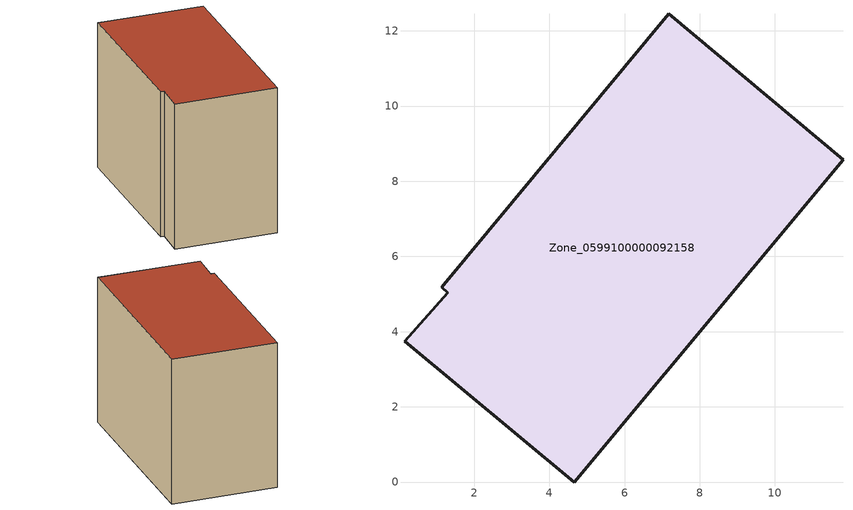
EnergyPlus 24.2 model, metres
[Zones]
Zone_0599100000092158
 floor ground (C_G): 7.18,12.45 11.81,8.57 4.66,0 0.15,3.75 1.3,5.04 1.14,5.18 1.2,5.25 z0
 wall outside (C_F): 11.81,8.57 7.18,12.45 1.2,5.25 1.14,5.18 1.3,5.04 0.15,3.75 4.66,0 11.81,8.57 z0:8.52
 roof outside (C_R): 1.14,5.18 1.3,5.04 0.15,3.75 4.66,0 11.81,8.57 7.18,12.45 1.2,5.25 z8.52
[BUILDING]
Pand.0599100000092158: North Axis=0; Terrain=City; Loads Convergence Tolerance Value=0.04; Temperature Convergence Tolerance Value=0.4; Solar Distribution=FullExterior; Maximum Number of Warmup Days=25; Minimum Number of Warmup Days=1
[Site:Location]
Rotterdam.The.Hague.AP_ZH_NLD Design_Conditions: Latitude=51.96; Longitude=4.45; Time Zone=1; Elevation=-4.5
[SITE:GROUNDTEMPERATURE:BUILDINGSURFACE]
18, 18, 18, 18, 18, 18, 18, 18, 18, 18, 18, 18
[MATERIAL] Thermal Absorptance=0.9; Solar Absorptance=0.7; Visible Absorptance=0.7
Name | Roughness | Thickness | Conductivity | Density | Specific Heat
G.TC.1946-1964 | MediumSmooth | 0.15 | 1 | 540 | 1210
F.TC.1946-1964 | Rough | 0.3 | 0.857143 | 1920 | 840
R.TC.1946-1964 | MediumRough | 0.2 | 0.235294 | 1500 | 1000
[CONSTRUCTION]
C_G: G.TC.1946-1964
C_F: F.TC.1946-1964
C_R: R.TC.1946-1964
[ZONE]
Zone_0599100000092158: Type=1; Multiplier=1; Ceiling Height=Autocalculate; Volume=Autocalculate; Floor Area=autocalculate; Part of Total Floor Area=Yes
[ZONEINFILTRATION:DESIGNFLOWRATE]
Infil_Zone_0599100000092158: Zone or ZoneList or Space or SpaceList=Zone_0599100000092158; Schedule=AlwaysOn; Design Flow Rate Calculation Method=Flow/Area; Flow Rate per Floor Area=0.003; Constant Term Coefficient=1; Temperature Term Coefficient=0; Velocity Term Coefficient=0; Velocity Squared Term Coefficient=0
[HVACTEMPLATE:ZONE:IDEALLOADSAIRSYSTEM]
Zone_0599100000092158: Maximum Heating Supply Air Temperature=50; Minimum Cooling Supply Air Temperature=13; Maximum Heating Supply Air Humidity Ratio=0.0156; Minimum Cooling Supply Air Humidity Ratio=0.0077; Heating Limit=NoLimit; Cooling Limit=NoLimit; Dehumidification Control Type=ConstantSensibleHeatRatio; Cooling Sensible Heat Ratio=0.7; Dehumidification Setpoint=60; Humidification Control Type=None; Humidification Setpoint=30; Outdoor Air Method=None; Outdoor Air Flow Rate per Person=0.00944; Outdoor Air Flow Rate per Zone Floor Area=0; Outdoor Air Flow Rate per Zone=0; Demand Controlled Ventilation Type=None; Outdoor Air Economizer Type=NoEconomizer; Heat Recovery Type=None; Sensible Heat Recovery Effectiveness=0.7; Latent Heat Recovery Effectiveness=0.65
[ZONECONTROL:THERMOSTAT]
ThermostatControl_Zone_0599100000092158: Zone or ZoneList=Zone_0599100000092158; Control Type Schedule=DualSetpointControlType; Control 1=Thermostat_Zone_0599100000092158; Temperature Difference Between Cutout And Setpoint=0
[THERMOSTATSETPOINT:DUALSETPOINT]
Thermostat_Zone_0599100000092158: Heating Setpoint Temperature Schedule=HeatingSetpoint_Zone_0599100000092158; Cooling Setpoint Temperature Schedule=CoolingSetpoint_Zone_0599100000092158
[SCHEDULE:COMPACT]
HeatingSetpoint_Zone_0599100000092158: Through: 12/31, For: AllDays, Until: 24:00, 21
CoolingSetpoint_Zone_0599100000092158: Through: 12/31, For: AllDays, Until: 24:00, 24
DualSetpointControlType: Through: 12/31, For: AllDays, Until: 24:00, 4
AlwaysOn: Through: 12/31, For: AllDays, Until: 24:00, 1
